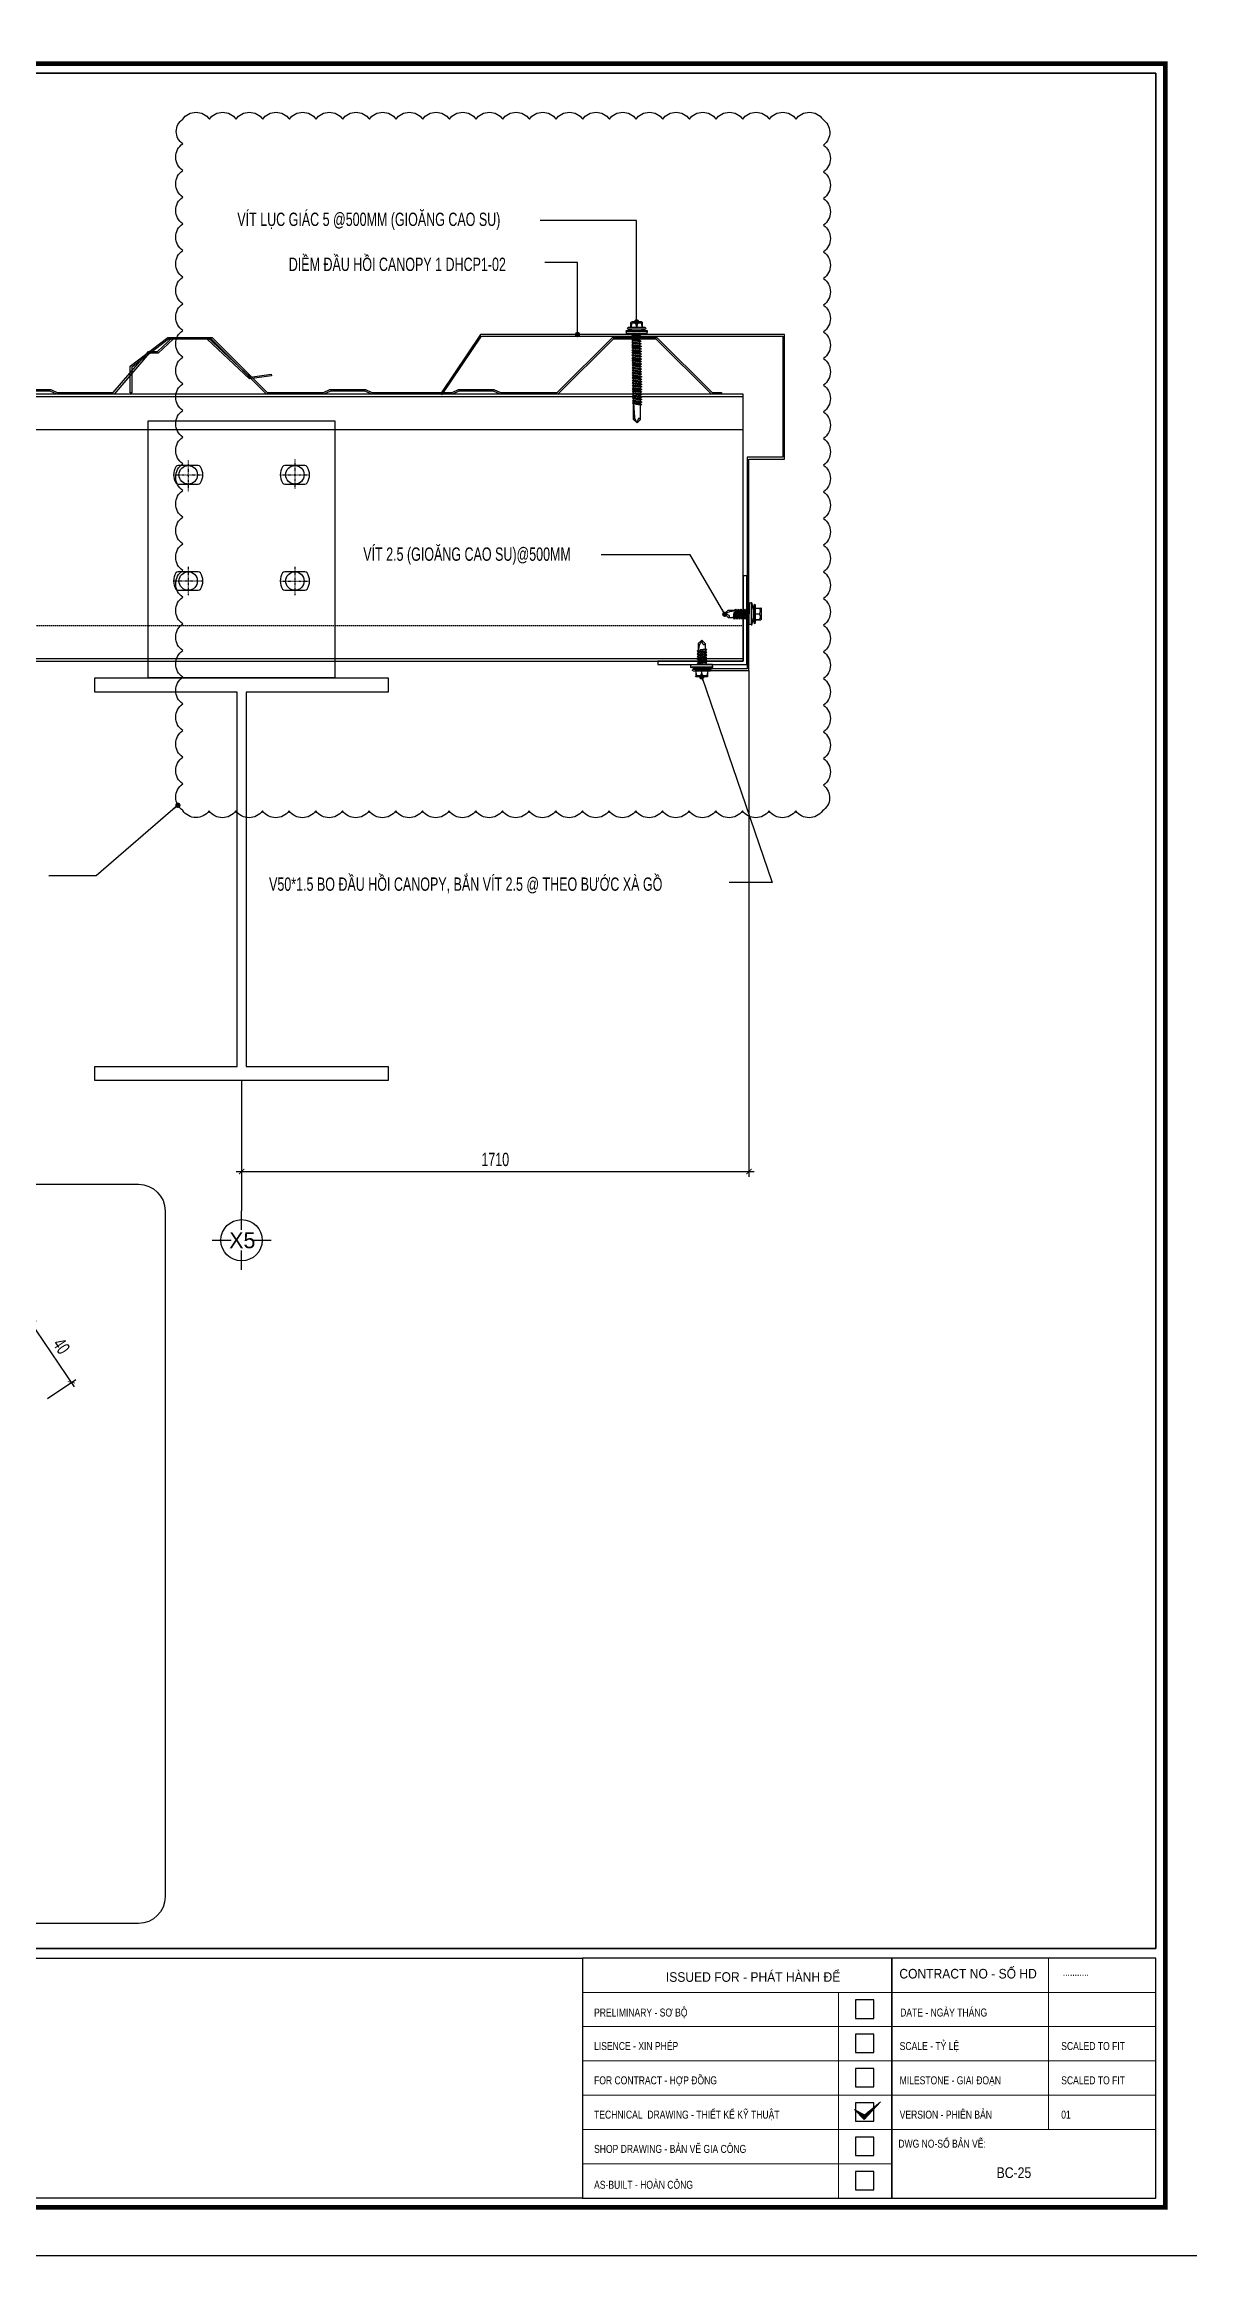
# Model space of a CAD drawing. Header units: inches. Extents: x 2 to 32666, y -5537 to 22.
# Drawn here: x 13457 to 13671.6, y -4544.5 to -4129.9 of the extents above; entities that cross this region are included whole.
import ezdxf
from ezdxf.enums import TextEntityAlignment as Align

# ---------------------------------------------------------------- set-up
doc = ezdxf.new("R2010")
doc.units = ezdxf.units.IN
doc.header["$MEASUREMENT"] = 0
doc.linetypes.add('CENTER2', pattern=[1.125, 0.75, -0.125, 0.125, -0.125])
doc.linetypes.add('HIDDEN', pattern=[0.375, 0.25, -0.125])
doc.layers.get('Defpoints').update_dxf_attribs({"lineweight": 9})
for name, color, linetype in [('2', 2, 'Continuous'), ('3', 3, 'Continuous'), ('4', 4, 'Continuous'), ('5', 5, 'Continuous'), ('6', 6, 'Continuous'), ('7', 7, 'Continuous'), ('8', 8, 'Continuous'), ('9', 9, 'Continuous'), ('BAO KHUNG', 31, 'Continuous'), ('Co ban', 2, 'Continuous'), ('DIM', 8, 'Continuous'), ('Fast RSQ_A2 Frame$0$Khung ten', 4, 'Continuous'), ('flashing', 6, 'Continuous'), ('Kyhieu', 7, 'Continuous'), ('NET IN', 3, 'Continuous'), ('STRUCTURE', 1, 'Continuous')]:
    doc.layers.add(name, color=color, linetype=linetype)
doc.layers.add('Cover text', color=7, linetype='Continuous', true_color=0x52370f)
for name, color, linetype, lineweight in [('DETAIL$0$S-Dim', 8, 'Continuous', 20), ('DETAIL$0$S-Hatch', 8, 'Continuous', 13), ('S-Hatch', 8, 'Continuous', 9)]:
    doc.layers.add(name, color=color, linetype=linetype, lineweight=lineweight)
doc.styles.add('AVO', font='VAVOB.TTF')
doc.styles.add('ST1', font='vnshx.shx', dxfattribs={"width": 0.7})
doc.styles.add('ST1H', font='vnshxh.shx', dxfattribs={"width": 0.7})
doc.styles.get("Standard").update_dxf_attribs({"font": 'arial.ttf'})
doc.styles.add('STYLE2', font='VHAVAN.TTF')
doc.styles.add('TIEU DE', font='Vharialn.ttf')
doc.dimstyles.new('3', dxfattribs={"dimtxt": 2.5, "dimasz": 1, "dimexe": 1, "dimexo": 0, "dimgap": 1, "dimtad": 1, "dimdec": 0, "dimlfac": 3, "dimzin": 0, "dimdsep": 46, "dimtxsty": 'ST1', "dimblk": 'ARCHTICK', "dimcen": 1, "dimdle": 1, "dimclrd": 8, "dimclre": 8, "dimclrt": 3, "dimadec": 0, "dimazin": 0, "dimtfac": 1, "dimtdec": 0, "dimtix": 1, "dimtofl": 0, "dimtmove": 1, "dimatfit": 3, "dimldrblk": 'DOT', "dimfxl": 0.18, "dimtfill": 1, "dimtolj": 1, "dimtzin": 0, "dimlwd": -1, "dimlwe": -1, "dimarcsym": 2})
doc.dimstyles.new('50', dxfattribs={"dimtxt": 2.5, "dimasz": 1, "dimexe": 1, "dimexo": 0, "dimgap": 1, "dimtad": 1, "dimdec": 0, "dimlfac": 50, "dimzin": 0, "dimdsep": 46, "dimtxsty": 'ST1', "dimblk": 'ARCHTICK', "dimcen": 1, "dimdle": 1, "dimclrd": 8, "dimclre": 8, "dimclrt": 3, "dimadec": 0, "dimazin": 0, "dimtfac": 1, "dimtdec": 0, "dimtix": 1, "dimtmove": 1, "dimatfit": 3, "dimldrblk": 'DOT', "dimfxl": 0, "dimtfill": 1, "dimtolj": 1, "dimtzin": 0, "dimlwd": -1, "dimlwe": -1, "dimarcsym": 0})

# ---------------------------------------------------------------- blocks, each defined once
blk = doc.blocks.new('DETAIL$0$MARK')
at = {"layer": 'DETAIL$0$S-Hatch', "linetype": 'Continuous'}
h = blk.add_hatch(dxfattribs=at)
h.set_pattern_fill('ANSI31', color=256, scale=50, style=0)
h.paths.add_polyline_path([(1667850, -1156933), (1667909, -1156997), (1668012, -1156885), (1667913, -1156967)])
at = {"layer": 'DETAIL$0$S-Dim', "linetype": 'Continuous'}
blk.add_lwpolyline([(1667850, -1156933), (1667909, -1156997), (1668012, -1156885), (1667913, -1156967), (1667850, -1156933)], dxfattribs=at)
blk = doc.blocks.new('kt kien truc 1')
at = {"layer": '2', "color": 157, "linetype": 'Continuous'}
blk.add_lwpolyline([(0, 420), (594, 420), (594, 0), (0, 0)], close=True, dxfattribs=at)
at = {"layer": '7', "color": 147, "linetype": 'Continuous'}
blk.add_lwpolyline([(12.33, 57.61), (581.67, 57.61), (581.67, 409.19), (12.33, 409.19)], close=True, dxfattribs=at)
at = {"layer": 'BAO KHUNG', "color": 167, "linetype": 'Continuous', "const_width": 0.871}
blk.add_lwpolyline([(10.59, 9.07), (583.41, 9.07), (583.41, 410.93), (10.59, 410.93)], close=True, dxfattribs=at)
at = {"layer": 'BAO KHUNG', "color": 7}
for points in [[(211.89, 55.81), (474.14, 55.81), (474.14, 10.81), (211.89, 10.81)], [(474.14, 10.81), (532.16, 10.81), (532.16, 55.81), (474.14, 55.81)], [(532.16, 10.81), (581.67, 10.81), (581.67, 55.81), (532.16, 55.81)]]:
    blk.add_lwpolyline(points, close=True, dxfattribs=at)
at = {"layer": 'Fast RSQ_A2 Frame$0$Khung ten', "color": 7, "ltscale": 1000}
for points in [[(525.34, 44.51), (528.78, 44.51), (528.78, 47.96), (525.34, 47.96)], [(525.34, 38.09), (528.78, 38.09), (528.78, 41.53), (525.34, 41.53)], [(525.34, 31.66), (528.78, 31.66), (528.78, 35.1), (525.34, 35.1)], [(525.34, 25.23), (528.78, 25.23), (528.78, 28.67), (525.34, 28.67)], [(525.34, 18.8), (528.78, 18.8), (528.78, 22.24), (525.34, 22.24)], [(525.34, 12.37), (528.78, 12.37), (528.78, 15.81), (525.34, 15.81)]]:
    blk.add_lwpolyline(points, close=True, dxfattribs=at)
at = {"layer": 'S-Hatch'}
for p, q in [((561.54, 55.81), (561.54, 23.67)), ((474.14, 49.38), (532.16, 49.38)), ((522.13, 10.81), (522.13, 49.38)), ((532.16, 49.38), (581.67, 49.38)), ((474.14, 42.95), (532.16, 42.95)), ((532.16, 42.95), (581.67, 42.95)), ((474.14, 36.52), (532.16, 36.52)), ((532.16, 36.52), (581.67, 36.52)), ((474.14, 30.1), (532.16, 30.1)), ((532.16, 30.1), (581.67, 30.1)), ((474.14, 23.67), (532.16, 23.67)), ((532.16, 23.67), (581.67, 23.67)), ((474.14, 17.24), (532.16, 17.24))]:
    blk.add_line(p, q, dxfattribs=at)
at = {"layer": 'DETAIL$0$S-Dim', "linetype": 'Continuous', "xscale": 0.02999999999301508, "yscale": 0.02999999999301508, "zscale": 0.02999999999301508}
blk.add_blockref('DETAIL$0$MARK', (-49510.32, 34735.43), dxfattribs=at)
at = {"layer": 'BAO KHUNG', "color": 7, "linetype": 'Continuous', "width": 0.9}
blk.add_text('CONTRACT NO - SỐ HD', height=1.8, dxfattribs=at).set_placement((533.57, 51.98))
blk.add_text('ISSUED FOR - PHÁT HÀNH ĐỂ ', height=1.8, dxfattribs=at).set_placement((506.46, 51.36), align=Align.CENTER)
at = {"layer": 'BAO KHUNG', "color": 109, "linetype": 'Continuous', "style": 'STYLE2', "width": 0.8}
blk.add_text('...........', height=1.5, dxfattribs=at).set_placement((564.21, 52.44))
at = {"layer": 'Cover text', "linetype": 'Continuous', "style": 'STYLE2', "width": 0.8}
for s, p in [('PRELIMINARY - S¥ Bé', (476.33, 44.85)), ('date - NGµY TH¸NG', (533.72, 44.85)), ('LISENCE - XIN PHÐP', (476.33, 38.57)), ('scale - tû lÖ', (533.63, 38.57)), ('scaled to fit', (563.92, 38.57)), ('FOR CONTRACT - HîP §åNG', (476.33, 32.14)), ('MILESTONE - GIAI §O¹N', (533.63, 32.14)), ('scaled to fit', (563.92, 32.14)), ('TECHNICAL  DRAWING - THIÕT KÕ Kü THUËT', (476.33, 25.71)), ('VERSION - PHI£N B¶N', (533.63, 25.71)), ('01', (563.92, 25.71)), ('SHOP DRAWING - B¶N VÏ GIA C¤NG', (476.33, 19.28)), ('%%u%%udwg no-sè b¶n vÏ:', (533.38, 20.26)), ('AS-BUILT - HOµN C¤NG', (476.33, 12.56))]:
    blk.add_text(s, height=1.5, dxfattribs=at).set_placement(p)
at = {"layer": 'Cover text', "ltscale": 0.5, "style": 'TIEU DE'}
for tag, p in [('STT', (555.05, 15.58)), ('TENBANVE', (45.93, 14.6))]:
    blk.add_attdef(tag, text='', height=2, dxfattribs=at).set_placement(p, align=Align.MIDDLE_CENTER)
blk = doc.blocks.new('Short_Self_drilling')
at = {"layer": 'STRUCTURE', "color": 1, "linetype": 'Continuous'}
for p, q in [((6.4, 1.7), (-6.4, 1.7)), ((5.1, 3.8), (-5.1, 3.8)), ((-2.6, 2.9), (-5.1, 2.9)), ((-3.4, 3.8), (-3.4, 6.8)), ((3, 7.2), (-3, 7.2)), ((2.6, 2.9), (-2.6, 2.9)), ((-2.1, 2.8), (-2.1, 2.9)), ((6.3, 0), (0, 0)), ((2.2, 2.8), (2.2, 2.9)), ((2.2, -0.5), (2.2, 0)), ((5.1, 2.9), (2.6, 2.9)), ((3.4, 3.8), (3.4, 6.8)), ((3, -1.2), (-2.7, -0.2)), ((3, -2.7), (-2.7, -1.8)), ((3, -4.2), (-2.7, -3.3)), ((3, -5.8), (-2.7, -4.8)), ((3, -7.3), (-2.7, -6.3)), ((-1.9, -8), (-2.7, -7.9)), ((-2.1, -1.4), (-2.1, -0.9)), ((-2.1, -2.9), (-2.1, -2.4)), ((-2.1, -4.4), (-2.1, -3.9)), ((-2.1, -6), (-2.1, -5.4)), ((-2.1, -7.5), (-2.1, -7)), ((-2.1, -12.3), (-2.1, -8.5)), ((3, -8.8), (-1.1, -8.1)), ((2.1, -12.3), (2.1, -9.1)), ((2.2, -2), (2.2, -1.5)), ((2.2, -3.6), (2.2, -3)), ((2.2, -5.1), (2.2, -4.6)), ((2.2, -6.6), (2.2, -6.1)), ((2.2, -8.1), (2.2, -7.6))]:
    blk.add_line(p, q, dxfattribs=at)
blk.add_lwpolyline([(6.4, 1.3), (6.4, 1.7), (2.1, 2.8), (-2.1, 2.8), (-6.4, 1.7), (-6.4, 1.3)], close=True, dxfattribs=at)
for points in [[(-6.4, 1.3, -0.088869), (-6.3, 0), (0, 0)], [(-0.1, 3.8), (-0.3, 6.2, 0.338878), (-3.1, 6.2), (-3.3, 3.8)], [(3.3, 3.8), (3.1, 6.2, 0.338878), (0.3, 6.2), (0.1, 3.8)], [(2.1, -12.3), (0.2, -14.2, -0.333596), (-0.2, -14.2), (-2.1, -12.3)], [(-0.1, -14), (-1, -12.2, -0.148657), (-1.4, -11.2), (-2, -7.7, -0.815006), (-1.2, -7.8, 0.150833), (-0.8, -8.7)], [(2.1, -12.3), (1.7, -11.7, 0.52242), (0.9, -11.7), (-0.2, -14.2)]]:
    blk.add_lwpolyline(points, format="xyb", dxfattribs=at)
for points in [[(3, -1.2), (2.2, -1.5), (-2.1, -0.8), (-2.7, -0.2), (-2.4, 0)], [(3, -2.7), (2.2, -3), (-2.1, -2.4), (-2.7, -1.8), (-2.1, -1.4), (2.2, -2), (3, -2.7)], [(3, -4.2), (2.2, -4.6), (-2.1, -3.9), (-2.7, -3.3), (-2.1, -2.9), (2.2, -3.6), (3, -4.2)], [(3, -5.8), (2.2, -6.1), (-2.1, -5.4), (-2.7, -4.8), (-2.1, -4.4), (2.2, -5.1), (3, -5.8)], [(3, -7.3), (2.2, -7.6), (-2.1, -7), (-2.7, -6.3), (-2.1, -6), (2.2, -6.6), (3, -7.3)], [(-1.8, -8.5), (-2.1, -8.5), (-2.7, -7.9), (-2.1, -7.5), (-1.8, -7.5)], [(-1.3, -7.6), (2.2, -8.1), (3, -8.8)], [(-1.2, 0), (2.2, -0.5), (3, -1.2)], [(3, -8.8), (2.2, -9.1), (-0.8, -8.7)]]:
    blk.add_lwpolyline(points, dxfattribs=at)
for centre, radius, start, end in [((-5, 3.3), 0.455, 109.7949, 250.2674), ((-3, 6.8), 0.429, 90.0311, 180.0311), ((3, 6.8), 0.429, 0.0311, 90.0311), ((5.1, 3.3), 0.435, 279.7276, 80.3347), ((10, 0.2), 3.74, 162.2963, 182.6103)]:
    blk.add_arc(centre, radius, start, end, dxfattribs=at)
blk = doc.blocks.new('_ArchTick')
at = {"color": 0, "linetype": 'ByBlock', "const_width": 0.15}
blk.add_lwpolyline([(-0.5, -0.5), (0.5, 0.5)], dxfattribs=at)
blk = doc.blocks.new('_Dot')
at = {"color": 0, "linetype": 'ByBlock', "lineweight": -2}
blk.add_line((-0.5, 0), (-1, 0), dxfattribs=at)
at = {"color": 0, "linetype": 'ByBlock', "const_width": 0.5}
blk.add_lwpolyline([(-0.25, 0, 1), (0.25, 0, 1)], format="xyb", close=True, dxfattribs=at)
blk = doc.blocks.new('TRUCVP')
at = {"layer": 'Kyhieu', "color": 1, "linetype": 'Continuous'}
for points in [[(0, 17.5), (0, 50)], [(-50, 0), (-17.5, 0)], [(0, -50), (0, -17.5)], [(17.5, 0), (50, 0)]]:
    blk.add_lwpolyline(points, dxfattribs=at)
at = {"layer": 'Kyhieu', "color": 40, "linetype": 'Continuous'}
blk.add_circle((0, 0), 35, dxfattribs=at)
blk = doc.blocks.new('*D6326')
at = {"layer": 'Defpoints', "color": 0, "transparency": 16777216}
for p in [(13589.14, -4247.35), (13494.01, -4337.38), (13589.14, -4341.26)]:
    blk.add_point(p, dxfattribs=at)
at = {"layer": 'DIM', "color": 8, "linetype": 'Continuous', "transparency": 16777216}
for p, q in [((13589.14, -4247.35), (13589.14, -4342.26)), ((13494.01, -4337.38), (13494.01, -4342.26)), ((13493.01, -4341.26), (13590.14, -4341.26))]:
    blk.add_line(p, q, dxfattribs=at)
at = {"layer": 'DIM', "color": 8, "transparency": 16777216, "rotation": 180}
blk.add_blockref('_ArchTick', (13494.01, -4341.26), dxfattribs=at)
at = {"layer": 'DIM', "color": 8, "transparency": 16777216}
blk.add_blockref('_ArchTick', (13589.14, -4341.26), dxfattribs=at)
at = {"layer": 'DIM', "color": 3, "transparency": 16777216, "insert": (13541.57, -4339.01), "char_height": 2.5, "attachment_point": 5, "style": 'ST1', "bg_fill": 3, "box_fill_scale": 1.25, "bg_fill_color": 256, "bg_fill_true_color": 13158600, "bg_fill_transparency": 0}
blk.add_mtext('\\A1;1710', dxfattribs=at)
blk = doc.blocks.new('DOT')
at = {"color": 0, "linetype": 'ByBlock'}
blk.add_line((-0.5, 0), (-1, 0), dxfattribs=at)
at = {"color": 0, "linetype": 'ByBlock', "const_width": 0.5}
blk.add_lwpolyline([(-0.25, 0, 1), (0.25, 0, 1)], format="xyb", close=True, dxfattribs=at)
blk = doc.blocks.new('*D6334')
at = {"layer": 'Defpoints', "color": 0, "transparency": 16777216}
for p in [(13454.64, -4369.73), (13450.15, -4372.76), (13457.61, -4383.81)]:
    blk.add_point(p, dxfattribs=at)
at = {"layer": 'DIM', "color": 8, "linetype": 'Continuous', "transparency": 16777216}
for p, q in [((13450.15, -4372.76), (13455.47, -4369.17)), ((13462.66, -4381.61), (13454.08, -4368.9)), ((13457.61, -4383.81), (13462.93, -4380.23))]:
    blk.add_line(p, q, dxfattribs=at)
at = {"layer": 'DIM', "color": 8, "transparency": 16777216}
for p, rotation in [((13454.64, -4369.73), 124.0000000000432), ((13462.1, -4380.78), 304.0000000000432)]:
    blk.add_blockref('_ArchTick', p, dxfattribs=dict(at, rotation=rotation))
at = {"layer": 'DIM', "color": 3, "transparency": 16777216, "insert": (13460.23, -4374), "char_height": 2.5, "attachment_point": 5, "rotation": 304, "style": 'ST1', "bg_fill": 3, "box_fill_scale": 1.25, "bg_fill_color": 256, "bg_fill_true_color": 13158600, "bg_fill_transparency": 0}
blk.add_mtext('\\A1;40', dxfattribs=at)
blk = doc.blocks.new('A$C26A6701F')
at = {"layer": 'STRUCTURE', "color": 1, "linetype": 'Continuous'}
for p, q in [((0, 17.21), (1.33, 17.54)), ((0, 17.08), (0, 17.21)), ((0, 17.21), (4, 17.21)), ((4, 17.08), (0, 17.08)), ((3.94, 16.71), (0.06, 16.71)), ((0.4, 17.84), (3.6, 17.84)), ((0.4, 17.57), (1.2, 17.57)), ((0.93, 17.84), (0.93, 18.77)), ((0.97, 17.84), (1.03, 18.61)), ((1.07, 18.91), (2.93, 18.91)), ((1.19, 16.71), (1.14, 16.67)), ((1.14, 16.67), (1.4, 16.71)), ((1.14, 16.67), (1.4, 16.56)), ((1.2, 17.57), (2.8, 17.57)), ((1.33, 17.54), (1.33, 17.57)), ((1.33, 17.54), (2.67, 17.54)), ((1.4, 16.56), (2.42, 16.71)), ((2.71, 16.59), (1.4, 16.4)), ((1.91, 18.61), (1.97, 17.84)), ((2.04, 17.84), (2.1, 18.61)), ((2.67, 17.54), (2.67, 17.57)), ((2.67, 17.54), (4, 17.21)), ((2.71, 16.59), (2.71, 16.71)), ((2.71, 16.59), (2.91, 16.47)), ((2.8, 17.57), (3.6, 17.57)), ((2.97, 18.61), (3.04, 17.84)), ((3.07, 17.84), (3.07, 18.77)), ((4, 17.21), (4, 17.08)), ((1.11, 12.88), (2.89, 13.15)), ((1.38, 13.08), (1.11, 12.88)), ((1.11, 12.88), (1.37, 12.77)), ((1.11, 12.4), (2.88, 12.68)), ((1.37, 12.61), (1.11, 12.4)), ((1.12, 14.3), (2.9, 14.57)), ((1.39, 14.5), (1.12, 14.3)), ((1.12, 14.3), (1.38, 14.19)), ((1.12, 13.82), (2.9, 14.1)), ((1.39, 14.03), (1.12, 13.82)), ((1.12, 13.82), (1.38, 13.72)), ((1.12, 13.35), (2.89, 13.63)), ((1.38, 13.56), (1.12, 13.35)), ((1.12, 13.35), (1.38, 13.24)), ((1.13, 15.25), (2.9, 15.52)), ((1.39, 15.45), (1.13, 15.25)), ((1.13, 15.25), (1.39, 15.14)), ((1.13, 14.77), (2.9, 15.05)), ((1.39, 14.98), (1.13, 14.77)), ((1.13, 14.77), (1.39, 14.66)), ((1.14, 16.2), (2.91, 16.47)), ((1.4, 16.4), (1.14, 16.2)), ((1.14, 16.2), (1.39, 16.09)), ((1.14, 15.72), (2.91, 16)), ((1.4, 15.93), (1.14, 15.72)), ((1.14, 15.72), (1.39, 15.61)), ((1.37, 12.77), (2.71, 12.96)), ((2.68, 12.79), (1.37, 12.61)), ((1.37, 12.61), (1.37, 12.77)), ((1.37, 12.29), (2.71, 12.49)), ((1.38, 14.19), (2.72, 14.38)), ((1.38, 14.03), (1.38, 14.19)), ((1.38, 13.72), (2.72, 13.91)), ((2.69, 13.74), (1.38, 13.56)), ((1.38, 13.56), (1.38, 13.72)), ((1.38, 13.24), (2.72, 13.44)), ((2.69, 13.27), (1.38, 13.08)), ((1.38, 13.24), (1.38, 13.08)), ((1.39, 16.09), (2.73, 16.28)), ((1.39, 15.93), (1.39, 16.09)), ((1.39, 15.61), (2.73, 15.81)), ((2.7, 15.64), (1.39, 15.45)), ((1.39, 15.45), (1.39, 15.61)), ((1.39, 15.14), (2.73, 15.33)), ((2.7, 15.16), (1.39, 14.98)), ((1.39, 14.98), (1.39, 15.14)), ((1.39, 14.66), (2.73, 14.86)), ((2.7, 14.69), (1.39, 14.5)), ((1.39, 14.5), (1.39, 14.67)), ((2.7, 14.21), (1.39, 14.03)), ((1.4, 16.4), (1.4, 16.56)), ((2.71, 16.11), (1.4, 15.93)), ((2.68, 12.79), (2.68, 12.96)), ((2.68, 12.79), (2.88, 12.68)), ((2.68, 12.32), (2.68, 12.48)), ((2.69, 13.74), (2.69, 13.91)), ((2.69, 13.74), (2.89, 13.63)), ((2.69, 13.43), (2.69, 13.27)), ((2.69, 13.27), (2.89, 13.15)), ((2.7, 15.64), (2.7, 15.8)), ((2.7, 15.64), (2.9, 15.52)), ((2.7, 15.16), (2.7, 15.33)), ((2.7, 15.16), (2.9, 15.05)), ((2.7, 14.69), (2.7, 14.85)), ((2.7, 14.69), (2.9, 14.57)), ((2.7, 14.21), (2.7, 14.38)), ((2.7, 14.21), (2.9, 14.1)), ((2.71, 16.11), (2.71, 16.28)), ((2.71, 16.11), (2.91, 16)), ((2.71, 12.96), (2.89, 13.15)), ((2.71, 12.49), (2.88, 12.68)), ((2.72, 14.38), (2.9, 14.57)), ((2.72, 13.91), (2.9, 14.1)), ((2.72, 13.44), (2.89, 13.63)), ((2.73, 16.28), (2.91, 16.47)), ((2.73, 15.81), (2.91, 16)), ((2.73, 15.33), (2.9, 15.52)), ((2.73, 14.86), (2.9, 15.05)), ((1.06, 8.13), (2.84, 8.41)), ((1.33, 8.34), (1.06, 8.13)), ((1.07, 8.6), (2.84, 8.88)), ((1.33, 8.81), (1.07, 8.6)), ((1.07, 8.6), (1.33, 8.5)), ((1.08, 9.55), (2.86, 9.83)), ((1.34, 9.76), (1.08, 9.55)), ((1.08, 9.55), (1.34, 9.45)), ((1.08, 9.08), (2.85, 9.36)), ((1.34, 9.29), (1.08, 9.08)), ((1.08, 9.08), (1.34, 8.97)), ((1.09, 10.98), (2.86, 11.25)), ((1.35, 11.18), (1.09, 10.98)), ((1.09, 10.98), (1.35, 10.87)), ((1.09, 10.5), (2.86, 10.78)), ((1.35, 10.71), (1.09, 10.5)), ((1.09, 10.5), (1.35, 10.39)), ((1.09, 10.03), (2.86, 10.3)), ((1.35, 10.23), (1.09, 10.03)), ((1.09, 10.03), (1.34, 9.92)), ((1.1, 11.93), (2.88, 12.2)), ((1.36, 12.13), (1.1, 11.93)), ((1.1, 11.93), (1.36, 11.82)), ((1.1, 11.45), (2.87, 11.73)), ((1.36, 11.66), (1.1, 11.45)), ((1.1, 11.45), (1.36, 11.34)), ((1.11, 12.4), (1.37, 12.29)), ((2.64, 9), (1.33, 8.81)), ((1.33, 8.81), (1.34, 8.97)), ((1.33, 8.5), (2.67, 8.69)), ((2.64, 8.52), (1.33, 8.34)), ((1.33, 8.34), (1.33, 8.5)), ((1.34, 9.92), (2.68, 10.11)), ((2.65, 9.95), (1.34, 9.76)), ((1.34, 9.92), (1.34, 9.76)), ((1.34, 9.45), (2.68, 9.64)), ((2.65, 9.47), (1.34, 9.29)), ((1.34, 9.29), (1.34, 9.45)), ((1.34, 8.97), (2.67, 9.17)), ((2.66, 11.37), (1.35, 11.18)), ((1.35, 11.18), (1.36, 11.34)), ((1.35, 10.87), (2.69, 11.06)), ((2.66, 10.89), (1.35, 10.71)), ((1.35, 10.71), (1.35, 10.87)), ((1.35, 10.39), (2.69, 10.59)), ((2.66, 10.42), (1.35, 10.23)), ((1.35, 10.23), (1.35, 10.39)), ((2.68, 12.32), (1.36, 12.13)), ((1.36, 11.82), (2.7, 12.01)), ((2.67, 11.84), (1.36, 11.66)), ((1.36, 11.66), (1.36, 11.82)), ((1.36, 11.34), (2.7, 11.54)), ((1.37, 12.13), (1.37, 12.29)), ((2.64, 9), (2.64, 9.16)), ((2.64, 9), (2.84, 8.88)), ((2.64, 8.52), (2.64, 8.69)), ((2.64, 8.52), (2.84, 8.41)), ((2.65, 10.1), (2.65, 9.95)), ((2.65, 9.95), (2.86, 9.83)), ((2.65, 9.47), (2.65, 9.64)), ((2.65, 9.47), (2.85, 9.36)), ((2.66, 11.37), (2.67, 11.53)), ((2.66, 11.37), (2.86, 11.25)), ((2.66, 10.89), (2.67, 11.06)), ((2.66, 10.89), (2.86, 10.78)), ((2.66, 10.42), (2.66, 10.58)), ((2.66, 10.42), (2.86, 10.3)), ((2.66, 8.22), (2.84, 8.41)), ((2.67, 11.84), (2.67, 12.01)), ((2.67, 11.84), (2.87, 11.73)), ((2.67, 9.17), (2.85, 9.36)), ((2.67, 8.69), (2.84, 8.88)), ((2.68, 12.32), (2.88, 12.2)), ((2.68, 10.11), (2.86, 10.3)), ((2.68, 9.64), (2.86, 9.83)), ((2.69, 11.06), (2.86, 11.25)), ((2.69, 10.59), (2.86, 10.78)), ((2.7, 12.01), (2.88, 12.2)), ((2.7, 11.54), (2.87, 11.73)), ((1.03, 4.81), (2.81, 5.09)), ((1.29, 5.02), (1.03, 4.81)), ((1.03, 4.81), (1.29, 4.7)), ((1.03, 4.33), (2.8, 4.61)), ((1.29, 4.54), (1.03, 4.33)), ((1.03, 4.33), (1.28, 4.23)), ((1.04, 5.76), (2.81, 6.03)), ((1.3, 5.96), (1.04, 5.76)), ((1.04, 5.76), (1.3, 5.65)), ((1.04, 5.28), (2.81, 5.56)), ((1.3, 5.49), (1.04, 5.28)), ((1.04, 5.28), (1.29, 5.17)), ((1.05, 6.71), (2.83, 6.98)), ((1.31, 6.91), (1.05, 6.71)), ((1.05, 6.71), (1.31, 6.6)), ((1.05, 6.23), (2.82, 6.51)), ((1.31, 6.44), (1.05, 6.23)), ((1.05, 6.23), (1.31, 6.12)), ((1.06, 8.13), (1.32, 8.02)), ((1.06, 7.65), (2.83, 7.93)), ((1.32, 7.86), (1.06, 7.65)), ((1.06, 7.65), (1.32, 7.55)), ((1.06, 7.18), (2.83, 7.46)), ((1.32, 7.39), (1.06, 7.18)), ((1.06, 7.18), (1.32, 7.07)), ((1.28, 4.23), (2.62, 4.42)), ((2.62, 4.25), (1.28, 4.07)), ((1.28, 4.07), (1.28, 4.23)), ((1.29, 5.17), (2.63, 5.37)), ((2.6, 5.2), (1.29, 5.02)), ((1.29, 5.01), (1.29, 5.17)), ((1.29, 4.7), (2.63, 4.9)), ((2.6, 4.72), (1.29, 4.54)), ((1.29, 4.54), (1.29, 4.7)), ((2.61, 6.15), (1.3, 5.96)), ((1.3, 5.96), (1.31, 6.12)), ((1.3, 5.65), (2.64, 5.84)), ((2.61, 5.67), (1.3, 5.49)), ((1.3, 5.49), (1.3, 5.65)), ((2.63, 7.1), (1.31, 6.91)), ((1.31, 6.6), (2.65, 6.79)), ((2.62, 6.62), (1.31, 6.44)), ((1.31, 6.44), (1.31, 6.6)), ((1.31, 6.12), (2.64, 6.32)), ((1.32, 8.02), (2.66, 8.22)), ((2.63, 8.05), (1.32, 7.86)), ((1.32, 7.86), (1.32, 8.02)), ((1.32, 7.55), (2.66, 7.74)), ((2.63, 7.57), (1.32, 7.39)), ((1.32, 7.39), (1.32, 7.55)), ((1.32, 7.07), (2.66, 7.27)), ((1.32, 6.91), (1.32, 7.07)), ((2.6, 5.2), (2.61, 5.36)), ((2.6, 5.2), (2.81, 5.09)), ((2.6, 4.72), (2.6, 4.89)), ((2.6, 4.72), (2.8, 4.61)), ((2.61, 6.15), (2.62, 6.31)), ((2.61, 6.15), (2.81, 6.03)), ((2.61, 5.67), (2.61, 5.84)), ((2.61, 5.67), (2.81, 5.56)), ((2.62, 6.62), (2.62, 6.79)), ((2.62, 6.62), (2.82, 6.51)), ((2.62, 4.42), (2.8, 4.61)), ((2.62, 4.25), (2.62, 4.41)), ((2.8, 4.14), (2.62, 4.25)), ((2.63, 8.05), (2.63, 8.21)), ((2.63, 8.05), (2.83, 7.93)), ((2.63, 7.57), (2.63, 7.74)), ((2.63, 7.57), (2.83, 7.46)), ((2.63, 7.1), (2.63, 7.26)), ((2.63, 7.1), (2.83, 6.98)), ((2.63, 5.37), (2.81, 5.56)), ((2.63, 4.9), (2.81, 5.09)), ((2.64, 6.32), (2.82, 6.51)), ((2.64, 5.84), (2.81, 6.03)), ((2.65, 6.79), (2.83, 6.98)), ((2.66, 7.74), (2.83, 7.93)), ((2.66, 7.27), (2.83, 7.46)), ((1.02, 3.86), (2.8, 4.14)), ((1.28, 4.07), (1.02, 3.86)), ((1.02, 3.86), (1.28, 3.75)), ((1.28, 3.59), (1.02, 3.38)), ((1.02, 3.38), (2.31, 3.59)), ((1.02, 3.38), (1.28, 3.28)), ((1.27, 0.62), (1.28, 3.28)), ((1.27, 0.62), (1.41, 0.81)), ((1.27, 0.62), (1.88, 0.02)), ((1.28, 3.75), (2.62, 3.95)), ((1.28, 3.59), (1.28, 3.75)), ((2.35, 3.74), (1.28, 3.59)), ((1.28, 3.28), (2.21, 3.41)), ((1.67, 0.81), (1.98, 0.02)), ((1.96, 0.08), (2.26, 0.64)), ((1.98, 0.02), (2.6, 0.61)), ((2.38, 0.96), (2.56, 3.71)), ((2.62, 3.78), (2.52, 3.77)), ((2.52, 3.46), (2.61, 3.47)), ((2.54, 3.62), (2.79, 3.66)), ((2.6, 0.61), (2.61, 3.47)), ((2.61, 3.47), (2.79, 3.66)), ((2.62, 3.95), (2.8, 4.14)), ((2.62, 3.78), (2.62, 3.95)), ((2.79, 3.66), (2.62, 3.78))]:
    blk.add_line(p, q, dxfattribs=at)
for centre, major_axis, ratio, start_param, end_param in [((-1.11, 16.72), (-0.822, 0.822), 1, 3.915086, 4.236522), ((0.42, 17.71), (0.0956, 0.0956), 1, 0.954633, 3.757756), ((1.07, 18.77), (-0.0943, 0.0943), 1, -0.785398, 0.785398), ((1.47, 18.04), (0.508, 0.508), 1, 0.131933, 1.438864), ((2.54, 18.04), (0.508, 0.508), 1, 0.131933, 1.438864), ((2.93, 18.77), (-0.0943, 0.0943), 1, 3.926991, 5.497787), ((3.55, 17.71), (-0.1, 0.1), 1, 2.701137, 5.152845), ((5.1, 16.72), (-1.15, 0.17), 0.90746, -0.177273, 0.177273), ((1.54, 0.72), (0.111, 0.111), 1, 6.085329, 8.011019), ((1.93, 0.09), (0.0625, 0.0625), 1, 3.247504, 4.535451), ((1.82, 3.74), (0.363, 0.363), 1, 4.808661, 5.407478), ((1.79, 0.99), (0.416, 0.416), 1, 4.859665, 5.449971), ((2.44, 3.68), (0.0836, 0.0836), 1, 5.766736, 8.502032)]:
    blk.add_ellipse(centre, major_axis=major_axis, ratio=ratio, start_param=start_param, end_param=end_param, dxfattribs=at)

msp = doc.modelspace()

# ---------------------------------------------------------------- linework, layer by layer
at = {"color": 3, "ltscale": 15}
for points in [[(13451.5607, -4194.627), (13458.2169, -4194.627), (13459.4248, -4195.2261), (13469.9597, -4195.2261), (13476.5507, -4187.5303), (13478.2148, -4187.5303), (13481.0266, -4184.909), (13487.6827, -4184.909), (13495.6312, -4192.3238), (13499.5429, -4191.7849), (13499.5883, -4192.1152), (13495.5197, -4192.6756), (13487.5514, -4185.2423), (13481.1578, -4185.2423), (13478.3461, -4187.8636), (13476.7041, -4187.8636), (13470.1131, -4195.5594), (13459.3467, -4195.5594), (13458.1388, -4194.9604), (13451.6388, -4194.9604)], [(13583.9898, -4195.5594), (13582.1279, -4195.5594), (13571.7428, -4185.2423), (13563.6843, -4185.2423), (13553.2992, -4195.5594), (13542.4634, -4195.5594), (13541.2554, -4194.9604), (13534.7555, -4194.9604), (13533.5475, -4195.5594), (13518.3573, -4195.5594), (13517.1493, -4194.9604), (13510.6494, -4194.9604), (13509.4414, -4195.5594), (13498.6903, -4195.5594), (13488.3832, -4185.2423), (13480.3005, -4185.2423), (13473.4543, -4190.4588), (13473.4543, -4195.29), (13473.121, -4195.29), (13473.121, -4190.2937), (13480.188, -4184.909), (13488.5213, -4184.909), (13498.8285, -4195.2261), (13509.3633, -4195.2261), (13510.5713, -4194.627), (13517.2275, -4194.627), (13518.4354, -4195.2261), (13533.4694, -4195.2261), (13534.6774, -4194.627), (13541.3335, -4194.627), (13542.5415, -4195.2261), (13553.1618, -4195.2261), (13563.5469, -4184.909), (13571.8802, -4184.909), (13582.2653, -4195.2261), (13583.9898, -4195.2261)]]:
    msp.add_lwpolyline(points, dxfattribs=at)
at = {"layer": '2'}
for points in [[(13352.8561, -4245.5594), (13588.0513, -4245.5594), (13588.0513, -4195.5594), (13352.8561, -4195.5594)], [(13588.0513, -4196.0594), (13352.8561, -4196.0594)], [(13352.8561, -4245.0594), (13588.0513, -4245.0594)]]:
    msp.add_lwpolyline(points, dxfattribs=at)
at = {"layer": '2', "ltscale": 50}
msp.add_lwpolyline([(13588.0513, -4202.2261), (13346.0595, -4202.2261)], dxfattribs=at)
at = {"layer": '4'}
for points in [[(13511.5074, -4248.7261), (13476.5074, -4248.7261), (13476.5074, -4200.5594), (13511.5074, -4200.5594)], [(13588.0513, -4229.5594), (13588.0513, -4245.5594), (13572.0513, -4245.5594), (13572.0513, -4246.2261), (13588.718, -4246.2261), (13588.718, -4229.5594)]]:
    msp.add_lwpolyline(points, close=True, dxfattribs=at)
at = {"layer": '6'}
msp.add_lwpolyline([(13531.6244, -4195.5936), (13538.9812, -4184.6867), (13595.4706, -4184.6867), (13595.4706, -4207.3534), (13588.804, -4207.3534), (13588.804, -4247.0201), (13579.1373, -4247.0201), (13579.1373, -4247.3534), (13589.1373, -4247.3534), (13589.1373, -4207.6867), (13595.804, -4207.6867), (13595.804, -4184.3534), (13538.804, -4184.3534), (13531.3481, -4195.4072)], close=True, dxfattribs=at)
at = {"layer": '8', "linetype": 'HIDDEN'}
msp.add_lwpolyline([(13346.0595, -4238.8927), (13588.0513, -4238.8927)], dxfattribs=at)
at = {"layer": '9'}
msp.add_lwpolyline([(13361.9804, -4343.6637), (13474.6706, -4343.6637, -0.41421356), (13479.6706, -4348.6637), (13479.6706, -4477.2217, -0.41421356), (13474.6706, -4482.2217), (13361.9804, -4482.2217, -0.41421356), (13356.9804, -4477.2217), (13356.9804, -4348.6637, -0.41421356)], format="xyb", close=True, dxfattribs=at)
at = {"layer": 'Co ban', "color": 71}
for points in [[(13481.708, -4212.1616, 0.25273132), (13482.1261, -4212.3873), (13485.8887, -4212.3873, 0.25273132), (13486.3068, -4212.1616, 0.29874262), (13486.3068, -4209.1447, 0.25273132), (13485.8887, -4208.9189), (13482.1261, -4208.9189, 0.25273132), (13481.708, -4209.1447, 0.29874262)], [(13501.708, -4212.1616, 0.25273132), (13502.1261, -4212.3873), (13505.8887, -4212.3873, 0.25273132), (13506.3068, -4212.1616, 0.29874262), (13506.3068, -4209.1447, 0.25273132), (13505.8887, -4208.9189), (13502.1261, -4208.9189, 0.25273132), (13501.708, -4209.1447, 0.29874262)], [(13481.708, -4232.0679, 0.25273132), (13482.1261, -4232.2936), (13485.8887, -4232.2936, 0.25273132), (13486.3068, -4232.0679, 0.29874262), (13486.3068, -4229.051, 0.25273132), (13485.8887, -4228.8252), (13482.1261, -4228.8252, 0.25273132), (13481.708, -4229.051, 0.29874262)], [(13501.708, -4232.0679, 0.25273132), (13502.1261, -4232.2936), (13505.8887, -4232.2936, 0.25273132), (13506.3068, -4232.0679, 0.29874262), (13506.3068, -4229.051, 0.25273132), (13505.8887, -4228.8252), (13502.1261, -4228.8252, 0.25273132), (13501.708, -4229.051, 0.29874262)]]:
    msp.add_lwpolyline(points, format="xyb", close=True, dxfattribs=at)
for centre in [(13484.0074, -4210.6531), (13504.0074, -4210.6531), (13484.0074, -4230.5594), (13504.0074, -4230.5594)]:
    msp.add_circle(centre, 1.7342, dxfattribs=at)
at = {"layer": 'DIM'}
for p, q in [((13583.9898, -4195.2261), (13583.9898, -4195.5594)), ((13494.0074, -4324.2281), (13494.0074, -4348.61))]:
    msp.add_line(p, q, dxfattribs=at)
at = {"layer": 'DIM', "color": 5, "linetype": 'CENTER2', "ltscale": 0.1}
for p, q in [((13484.0074, -4207.9898), (13484.0074, -4210.8164)), ((13484.0074, -4207.9898), (13484.0074, -4213.7243)), ((13504.0074, -4207.8024), (13504.0074, -4213.3164)), ((13504.0074, -4207.8024), (13504.0074, -4213.3164)), ((13481.3441, -4210.6531), (13486.6707, -4210.6531)), ((13501.3441, -4210.6531), (13506.6707, -4210.6531)), ((13501.3441, -4210.6531), (13506.6707, -4210.6531)), ((13484.0074, -4227.8961), (13484.0074, -4233.2227)), ((13484.0074, -4227.8961), (13484.0074, -4233.2227)), ((13504.0074, -4227.8961), (13504.0074, -4233.2227)), ((13504.0074, -4227.8961), (13504.0074, -4233.2227)), ((13486.6707, -4230.5594), (13481.3441, -4230.5594)), ((13486.6707, -4230.5594), (13481.3441, -4230.5594)), ((13501.3441, -4230.5594), (13506.6707, -4230.5594)), ((13501.3441, -4230.5594), (13506.6707, -4230.5594))]:
    msp.add_line(p, q, dxfattribs=at)
at = {"layer": 'DIM'}
msp.add_lwpolyline([(13096.1005, -4135.3349), (13665.4384, -4135.3349), (13665.4384, -4486.9148), (13096.1005, -4486.9148)], close=True, dxfattribs=at)
at = {"layer": 'flashing', "color": 240, "true_color": 0xfa0526}
msp.add_lwpolyline([(13494.8407, -4251.3927), (13494.8407, -4321.5615), (13521.5074, -4321.5615), (13521.5074, -4324.2281), (13466.5074, -4324.2281), (13466.5074, -4321.5615), (13493.1741, -4321.5615), (13493.1741, -4251.3927), (13466.5074, -4251.3927), (13466.5074, -4248.7261), (13521.5074, -4248.7261), (13521.5074, -4251.3927)], close=True, dxfattribs=at)
at = {"layer": 'NET IN'}
msp.add_lwpolyline([(13083.7695, -4124.5249), (13677.7695, -4124.5249), (13677.7695, -4544.5249), (13083.7695, -4544.5249)], close=True, dxfattribs=at)

# ---------------------------------------------------------------- block references
at = {"color": 9, "linetype": 'Continuous', "extrusion": (-1.35588e-10, -8.75637e-09, 1), "xscale": -1, "rotation": 0.05725909687784636}
msp.add_blockref('A$C26A6701F', (13570.1019, -4200.8885, 0), dxfattribs=at)
at = {"color": 1, "yscale": 0.3200000000247681, "zscale": 0.3200000000247681}
for p, xscale, rotation in [((13589.1643, -4236.7273), 0.3200000000247681, 269.9688724504064), ((13580.2824, -4246.2261), -0.3200000000247681, 180.0311275495936)]:
    msp.add_blockref('Short_Self_drilling', p, dxfattribs=dict(at, xscale=xscale, rotation=rotation))
at = {"layer": '3'}
ref = msp.add_blockref('kt kien truc 1', (13083.7695, -4544.5249), dxfattribs=at)
ref.add_attrib('STT', 'bc-25', dxfattribs={"ltscale": 0.5, "height": 2, "style": 'TIEU DE'}).set_placement((13638.8177, -4528.9455), align=Align.MIDDLE_CENTER)
at = {"layer": 'Kyhieu', "ltscale": 10, "xscale": 0.1107769236111482, "yscale": 0.1107769236111482, "zscale": 0.1107769236111482}
msp.add_blockref('TRUCVP', (13494.0074, -4354.1488), dxfattribs=at)

# ---------------------------------------------------------------- texts
at = {"layer": '3', "style": 'ST1H', "width": 0.7}
for s, p in [('VÝT lôc gi¸c 5 @500MM (GIO¡NG CAO SU)', (13493.212, -4164.0015)), ('DIÒM §ÇU HåI CANOPY 1 DHCP1-02', (13502.8615, -4172.4371)), ('vÝt 2.5 (gio¨ng cao su)@500mm', (13516.8273, -4226.7698)), ('V50*1.5 BO §ÇU HåI CANOPY, B¾N VÝT 2.5 @ THEO B¦íC Xµ Gå', (13499.1594, -4288.6354))]:
    msp.add_text(s, height=2.5, dxfattribs=at).set_placement(p)
at = {"layer": 'Kyhieu', "color": 3, "ltscale": 10, "style": 'AVO'}
msp.add_text('X5', height=3, dxfattribs=at).set_placement((13494.1436, -4354.1488), align=Align.MIDDLE_CENTER)

# ---------------------------------------------------------------- leaders
at = {"layer": 'DIM'}
for points, override in [([(13568.083, -4181.9838, 0), (13568.083, -4162.9681, 0), (13550.008, -4162.9681, 0)], {"dimgap": 1, "dimtad": 0}), ([(13556.9885, -4184.3534), (13556.9885, -4170.8356), (13550.8764, -4170.8356)], {"dimgap": 1, "dimtad": 0}), ([(13584.6089, -4236.7803), (13578.0967, -4225.6814), (13561.4575, -4225.6814)], {"dimgap": 1, "dimtad": 0, "dimldrblk": 'DOT'}), ([(13580.2824, -4248.5251), (13593.5074, -4287.0863), (13585.4094, -4287.0863)], {"dimgap": 1, "dimtad": 0}), ([(13482.0631, -4272.5989), (13466.718, -4285.8572), (13457.8842, -4285.8572)], {"dimgap": 1, "dimtad": 0})]:
    msp.add_leader(points, dimstyle='3', override=override, dxfattribs=at)

# ---------------------------------------------------------------- next in the draw order: dimensions: what is measured, and where the dimension line sits
dim = msp.add_linear_dim(base=(13589.1373, -4341.2626), p1=(13494.0074, -4337.3849), p2=(13589.1373, -4247.3534), text='1710', dimstyle='50', dxfattribs=at)
dim.commit()
dim.dimension.update_dxf_attribs({"geometry": '*D6326', "text_midpoint": (13541.5724, -4339.0126)})
dim = msp.add_aligned_dim(p1=(13457.6092, -4383.8114), p2=(13450.1533, -4372.7576), distance=-5.4126, dimstyle='3', dxfattribs=at)
dim.commit()
dim.dimension.update_dxf_attribs({"geometry": '*D6334', "text_midpoint": (13460.2339, -4373.9996)})

# ---------------------------------------------------------------- next in the draw order: linework, layer by layer
at = {"layer": '5'}
msp.add_lwpolyline([(13482.9653, -4143.9891, -0.52056705), (13487.9653, -4143.9891, -0.52056705), (13492.9653, -4143.9891, -0.52056705), (13497.9653, -4143.9891, -0.52056705), (13502.9653, -4143.9891, -0.52056705), (13507.9653, -4143.9891, -0.52056705), (13512.9653, -4143.9891, -0.52056705), (13517.9653, -4143.9891, -0.52056705), (13522.9653, -4143.9891, -0.52056705), (13527.9653, -4143.9891, -0.52056705), (13532.9653, -4143.9891, -0.52056705), (13537.9653, -4143.9891, -0.52056705), (13542.9653, -4143.9891, -0.52056705), (13547.9653, -4143.9891, -0.52056705), (13552.9653, -4143.9891, -0.52056705), (13557.9653, -4143.9891, -0.52056705), (13562.9653, -4143.9891, -0.52056705), (13567.9653, -4143.9891, -0.52056705), (13572.9653, -4143.9891, -0.52056705), (13577.9653, -4143.9891, -0.52056705), (13582.9653, -4143.9891, -0.52056705), (13587.9653, -4143.9891, -0.52056705), (13592.9653, -4143.9891, -0.52056705), (13597.9653, -4143.9891, -0.52056705), (13602.9653, -4143.9891, -0.52056705), (13603.1134, -4148.841, -0.52056705), (13603.1134, -4153.841, -0.52056705), (13603.1134, -4158.841, -0.52056705), (13603.1134, -4163.841, -0.52056705), (13603.1134, -4168.841, -0.52056705), (13603.1134, -4173.841, -0.52056705), (13603.1134, -4178.841, -0.52056705), (13603.1134, -4183.841, -0.52056705), (13603.1134, -4188.841, -0.52056705), (13603.1134, -4193.841, -0.52056705), (13603.1134, -4198.841, -0.52056705), (13603.1134, -4203.841, -0.52056705), (13603.1134, -4208.841, -0.52056705), (13603.1134, -4213.841, -0.52056705), (13603.1134, -4218.841, -0.52056705), (13603.1134, -4223.841, -0.52056705), (13603.1134, -4228.841, -0.52056705), (13603.1134, -4233.841, -0.52056705), (13603.1134, -4238.841, -0.52056705), (13603.1134, -4243.841, -0.52056705), (13603.1134, -4248.841, -0.52056705), (13603.1134, -4253.841, -0.52056705), (13603.1134, -4258.841, -0.52056705), (13603.1134, -4263.841, -0.52056705), (13603.1134, -4268.841, -0.52056705), (13602.9138, -4273.6413, -0.52056705), (13597.9138, -4273.6413, -0.52056705), (13592.9138, -4273.6413, -0.52056705), (13587.9138, -4273.6413, -0.52056705), (13582.9138, -4273.6413, -0.52056705), (13577.9138, -4273.6413, -0.52056705), (13572.9138, -4273.6413, -0.52056705), (13567.9138, -4273.6413, -0.52056705), (13562.9138, -4273.6413, -0.52056705), (13557.9138, -4273.6413, -0.52056705), (13552.9138, -4273.6413, -0.52056705), (13547.9138, -4273.6413, -0.52056705), (13542.9138, -4273.6413, -0.52056705), (13537.9138, -4273.6413, -0.52056705), (13532.9138, -4273.6413, -0.52056705), (13527.9138, -4273.6413, -0.52056705), (13522.9138, -4273.6413, -0.52056705), (13517.9138, -4273.6413, -0.52056705), (13512.9138, -4273.6413, -0.52056705), (13507.9138, -4273.6413, -0.52056705), (13502.9138, -4273.6413, -0.52056705), (13497.9138, -4273.6413, -0.52056705), (13492.9138, -4273.6413, -0.52056705), (13487.9138, -4273.6413, -0.52056705), (13482.9653, -4273.5898, -0.52056705), (13482.9653, -4268.5898, -0.52056705), (13482.9653, -4263.5898, -0.52056705), (13482.9653, -4258.5898, -0.52056705), (13482.9653, -4253.5898, -0.52056705), (13482.9653, -4248.5898, -0.52056705), (13482.9653, -4243.5898, -0.52056705), (13482.9653, -4238.5898, -0.52056705), (13482.9653, -4233.5898, -0.52056705), (13482.9653, -4228.5898, -0.52056705), (13482.9653, -4223.5898, -0.52056705), (13482.9653, -4218.5898, -0.52056705), (13482.9653, -4213.5898, -0.52056705), (13482.9653, -4208.5898, -0.52056705), (13482.9653, -4203.5898, -0.52056705), (13482.9653, -4198.5898, -0.52056705), (13482.9653, -4193.5898, -0.52056705), (13482.9653, -4188.5898, -0.52056705), (13482.9653, -4183.5898, -0.52056705), (13482.9653, -4178.5898, -0.52056705), (13482.9653, -4173.5898, -0.52056705), (13482.9653, -4168.5898, -0.52056705), (13482.9653, -4163.5898, -0.52056705), (13482.9653, -4158.5898, -0.52056705), (13482.9653, -4153.5898, -0.52056705), (13482.9653, -4148.5898, -0.52056705)], format="xyb", close=True, dxfattribs=at)

doc.saveas('drawing.dxf')
